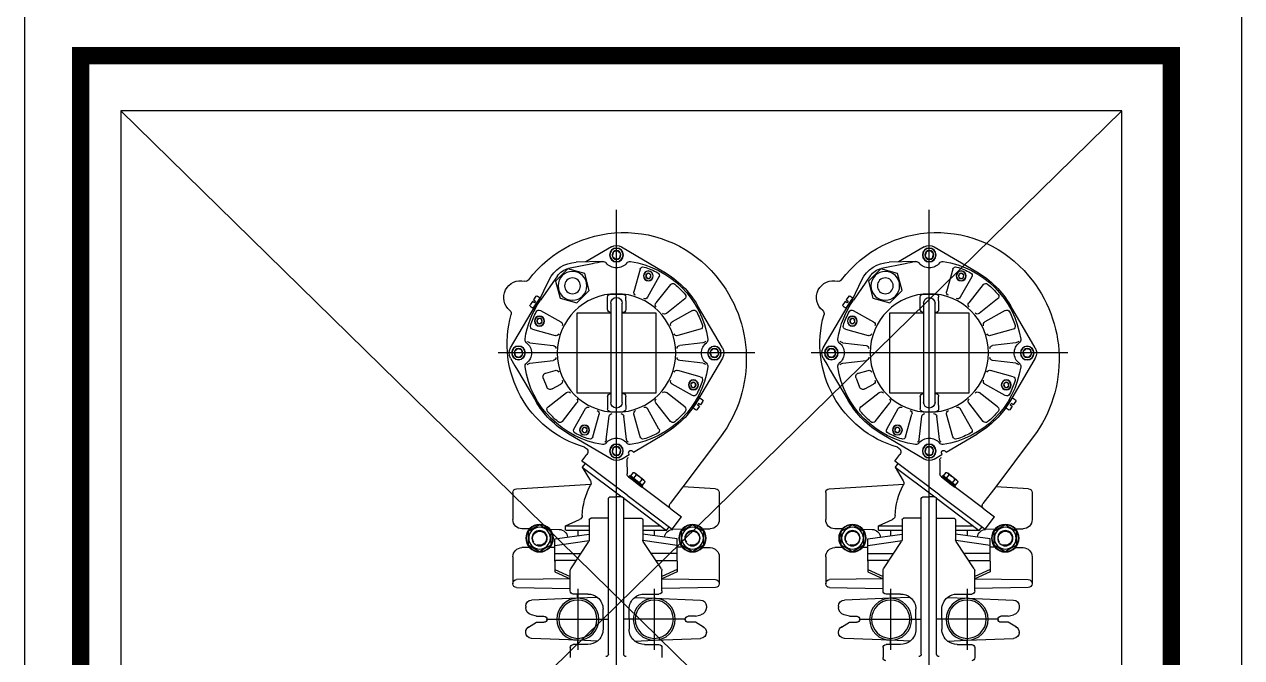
# Model space of a CAD drawing. Header units: metres. Extents: x 4626 to 5839, y 1264 to 1407.
# Drawn here: x 5813.248 to 5814.03, y 1295.557 to 1295.963 of the extents above; entities that cross this region are included whole.
import ezdxf

# ---------------------------------------------------------------- set-up
doc = ezdxf.new("R2010")
doc.units = ezdxf.units.M
doc.layers.get('0').update_dxf_attribs({"lineweight": 9})
doc.layers.add('AMR_IS_Cloaca Primaria', color=7, linetype='Continuous', lineweight=25, true_color=0xa50000)

# ---------------------------------------------------------------- blocks, each defined once
blk = doc.blocks.new('pbp')
for p, q in [((4948.5822, 841.31162), (4948.5822, 840.54202)), ((4949.36351, 841.31162), (4949.36351, 840.54202)), ((4948.65906, 841.24147), (4949.30158, 840.613)), ((4949.30158, 841.24147), (4948.65906, 840.613)), ((4948.78295, 841.17813), (4948.78295, 840.84994)), ((4948.98373, 841.17813), (4948.98373, 840.84994)), ((4948.77947, 841.15429), (4948.75218, 841.1383)), ((4948.77994, 841.14984), (4948.78194, 841.15184)), ((4948.78067, 841.1471), (4948.77994, 841.14984)), ((4948.78194, 841.15184), (4948.78467, 841.15111)), ((4948.78541, 841.14837), (4948.7834, 841.14637)), ((4948.78467, 841.15111), (4948.78541, 841.14837)), ((4948.78592, 841.15429), (4948.80242, 841.14461)), ((4948.98025, 841.15429), (4948.95296, 841.1383)), ((4948.98072, 841.14984), (4948.98272, 841.15184)), ((4948.98145, 841.1471), (4948.98072, 841.14984)), ((4948.98272, 841.15184), (4948.98545, 841.15111)), ((4948.98619, 841.14837), (4948.98419, 841.14637)), ((4948.98545, 841.15111), (4948.98619, 841.14837)), ((4948.9867, 841.15429), (4949.0032, 841.14461)), ((4948.76748, 841.14004), (4948.77154, 841.12557)), ((4948.7834, 841.14637), (4948.78067, 841.1471)), ((4948.79157, 841.14493), (4948.80846, 841.14444)), ((4948.79817, 841.1435), (4948.81339, 841.14045)), ((4948.80301, 841.13724), (4948.81385, 841.14014)), ((4948.81385, 841.14014), (4948.82178, 841.13221)), ((4948.96826, 841.14004), (4948.97232, 841.12557)), ((4948.98419, 841.14637), (4948.98145, 841.1471)), ((4948.99235, 841.14493), (4949.00924, 841.14444)), ((4948.99895, 841.1435), (4949.01417, 841.14045)), ((4949.00379, 841.13724), (4949.01463, 841.14014)), ((4949.01463, 841.14014), (4949.02256, 841.13221)), ((4948.7554, 841.13504), (4948.76277, 841.12194)), ((4948.76059, 841.13608), (4948.76179, 841.13728)), ((4948.76103, 841.13444), (4948.76059, 841.13608)), ((4948.76267, 841.134), (4948.76103, 841.13444)), ((4948.76179, 841.13728), (4948.76343, 841.13684)), ((4948.76387, 841.1352), (4948.76267, 841.134)), ((4948.76343, 841.13684), (4948.76387, 841.1352)), ((4948.80011, 841.12641), (4948.80301, 841.13724)), ((4948.82178, 841.13221), (4948.81887, 841.12138)), ((4948.82054, 841.13577), (4948.83141, 841.12015)), ((4948.83614, 841.11206), (4948.82599, 841.13308)), ((4948.95618, 841.13504), (4948.96355, 841.12194)), ((4948.96137, 841.13608), (4948.96257, 841.13728)), ((4948.96181, 841.13444), (4948.96137, 841.13608)), ((4948.96345, 841.134), (4948.96181, 841.13444)), ((4948.96257, 841.13728), (4948.96421, 841.13684)), ((4948.96465, 841.1352), (4948.96345, 841.134)), ((4948.96421, 841.13684), (4948.96465, 841.1352)), ((4949.00089, 841.12641), (4949.00379, 841.13724)), ((4949.02256, 841.13221), (4949.01965, 841.12138)), ((4949.02132, 841.13577), (4949.03219, 841.12015)), ((4949.03692, 841.11206), (4949.02677, 841.13308)), ((4948.74805, 841.13012), (4948.75734, 841.11831)), ((4948.78254, 841.12401), (4948.77864, 841.12401)), ((4948.78649, 841.12401), (4948.78254, 841.12401)), ((4948.80804, 841.11848), (4948.80011, 841.12641)), ((4948.94883, 841.13012), (4948.95812, 841.11831)), ((4948.98333, 841.12401), (4948.97942, 841.12401)), ((4948.98727, 841.12401), (4948.98333, 841.12401)), ((4949.00882, 841.11848), (4949.00089, 841.12641)), ((4948.71464, 841.08946), (4948.73063, 841.11675)), ((4948.73881, 841.12088), (4948.75062, 841.11159)), ((4948.77668, 841.1196), (4948.77668, 841.12205)), ((4948.77668, 841.1196), (4948.77668, 841.1142)), ((4948.77901, 841.08624), (4948.77901, 841.11813)), ((4948.78269, 841.1218), (4948.7827, 841.1218)), ((4948.78637, 841.11813), (4948.78637, 841.05459)), ((4948.78845, 841.1142), (4948.78845, 841.12205)), ((4948.81887, 841.12138), (4948.80804, 841.11848)), ((4948.83167, 841.12147), (4948.83359, 841.12276)), ((4948.83606, 841.11496), (4948.83167, 841.12147)), ((4948.83443, 841.1226), (4948.83595, 841.12035)), ((4948.83595, 841.12035), (4948.83469, 841.1195)), ((4948.83469, 841.1195), (4948.83537, 841.1185)), ((4948.85074, 841.08946), (4948.83475, 841.11675)), ((4948.83537, 841.1185), (4948.83662, 841.11935)), ((4948.83798, 841.11626), (4948.83606, 841.11496)), ((4948.83662, 841.11935), (4948.83814, 841.11709)), ((4948.91542, 841.08946), (4948.93142, 841.11675)), ((4948.93959, 841.12088), (4948.9514, 841.11159)), ((4948.97746, 841.1196), (4948.97746, 841.12205)), ((4948.97746, 841.1196), (4948.97746, 841.1142)), ((4948.97979, 841.08624), (4948.97979, 841.11813)), ((4948.98347, 841.1218), (4948.98348, 841.1218)), ((4948.98715, 841.11813), (4948.98715, 841.05459)), ((4948.98924, 841.1142), (4948.98924, 841.12205)), ((4949.01965, 841.12138), (4949.00882, 841.11848)), ((4949.03245, 841.12147), (4949.03437, 841.12276)), ((4949.03684, 841.11496), (4949.03245, 841.12147)), ((4949.03521, 841.1226), (4949.03673, 841.12035)), ((4949.03673, 841.12035), (4949.03548, 841.1195)), ((4949.03548, 841.1195), (4949.03615, 841.1185)), ((4949.05152, 841.08946), (4949.03553, 841.11675)), ((4949.03615, 841.1185), (4949.0374, 841.11935)), ((4949.03876, 841.11626), (4949.03684, 841.11496)), ((4949.0374, 841.11935), (4949.03892, 841.11709)), ((4948.73389, 841.11353), (4948.74699, 841.10616)), ((4948.75717, 841.11173), (4948.77901, 841.11173)), ((4948.75717, 841.06072), (4948.75717, 841.11173)), ((4948.78637, 841.11173), (4948.80819, 841.11173)), ((4948.80819, 841.11173), (4948.80819, 841.06072)), ((4948.83149, 841.11353), (4948.81839, 841.10616)), ((4948.83089, 841.1079), (4948.83253, 841.10834)), ((4948.83253, 841.10834), (4948.83373, 841.10714)), ((4948.93468, 841.11353), (4948.94777, 841.10616)), ((4948.95795, 841.06072), (4948.95795, 841.11173)), ((4948.95795, 841.11173), (4948.97979, 841.11173)), ((4948.98715, 841.11173), (4949.00897, 841.11173)), ((4949.00897, 841.11173), (4949.00897, 841.06072)), ((4949.03227, 841.11353), (4949.01917, 841.10616)), ((4949.03167, 841.1079), (4949.03331, 841.10834)), ((4949.03331, 841.10834), (4949.03452, 841.10714)), ((4948.72889, 841.10145), (4948.74336, 841.09739)), ((4948.83649, 841.10145), (4948.82202, 841.09739)), ((4948.83045, 841.10626), (4948.83089, 841.1079)), ((4948.83165, 841.10506), (4948.83045, 841.10626)), ((4948.83329, 841.1055), (4948.83165, 841.10506)), ((4948.83373, 841.10714), (4948.83329, 841.1055)), ((4948.92967, 841.10145), (4948.94414, 841.09739)), ((4949.03727, 841.10145), (4949.0228, 841.09739)), ((4949.03123, 841.10626), (4949.03167, 841.1079)), ((4949.03243, 841.10506), (4949.03123, 841.10626)), ((4949.03408, 841.1055), (4949.03243, 841.10506)), ((4949.03452, 841.10714), (4949.03408, 841.1055)), ((4948.72717, 841.09278), (4948.74209, 841.09099)), ((4948.83823, 841.09278), (4948.8233, 841.09099)), ((4948.92795, 841.09278), (4948.94287, 841.09099)), ((4949.03901, 841.09278), (4949.02408, 841.09099)), ((4948.69384, 841.08624), (4948.85853, 841.08624)), ((4948.71709, 841.08549), (4948.71782, 841.08822)), ((4948.71909, 841.08348), (4948.71709, 841.08549)), ((4948.71782, 841.08822), (4948.72056, 841.08895)), ((4948.72056, 841.08895), (4948.72256, 841.08695)), ((4948.72256, 841.08695), (4948.72183, 841.08422)), ((4948.77901, 841.05459), (4948.77901, 841.08624)), ((4948.84282, 841.08553), (4948.84355, 841.08826)), ((4948.84482, 841.08352), (4948.84282, 841.08553)), ((4948.84355, 841.08826), (4948.84629, 841.089)), ((4948.84629, 841.089), (4948.84829, 841.08699)), ((4948.84829, 841.08699), (4948.84756, 841.08426)), ((4948.89462, 841.08624), (4949.05931, 841.08624)), ((4948.91787, 841.08549), (4948.91861, 841.08822)), ((4948.91987, 841.08348), (4948.91787, 841.08549)), ((4948.91861, 841.08822), (4948.92134, 841.08895)), ((4948.92134, 841.08895), (4948.92334, 841.08695)), ((4948.92334, 841.08695), (4948.92261, 841.08422)), ((4948.97979, 841.05459), (4948.97979, 841.08624)), ((4949.0436, 841.08553), (4949.04434, 841.08826)), ((4949.0456, 841.08352), (4949.0436, 841.08553)), ((4949.04434, 841.08826), (4949.04707, 841.089)), ((4949.04707, 841.089), (4949.04907, 841.08699)), ((4949.04907, 841.08699), (4949.04834, 841.08426)), ((4948.71464, 841.08301), (4948.73063, 841.05573)), ((4948.72183, 841.08422), (4948.71909, 841.08348)), ((4948.72715, 841.0797), (4948.74209, 841.08149)), ((4948.83821, 841.0797), (4948.8233, 841.08149)), ((4948.84756, 841.08426), (4948.84482, 841.08352)), ((4948.84785, 841.07809), (4948.84623, 841.07532)), ((4948.85074, 841.08301), (4948.84785, 841.07809)), ((4948.91542, 841.08301), (4948.93142, 841.05573)), ((4948.92261, 841.08422), (4948.91987, 841.08348)), ((4948.92793, 841.0797), (4948.94287, 841.08149)), ((4949.039, 841.0797), (4949.02408, 841.08149)), ((4949.04834, 841.08426), (4949.0456, 841.08352)), ((4949.04863, 841.07809), (4949.04701, 841.07532)), ((4949.05152, 841.08301), (4949.04863, 841.07809)), ((4948.72889, 841.07103), (4948.74336, 841.07509)), ((4948.82806, 841.07339), (4948.82202, 841.07509)), ((4948.82969, 841.07014), (4948.82746, 841.06442)), ((4948.84623, 841.07532), (4948.83475, 841.05573)), ((4948.92967, 841.07103), (4948.94414, 841.07509)), ((4949.02884, 841.07339), (4949.0228, 841.07509)), ((4949.03047, 841.07014), (4949.02825, 841.06442)), ((4949.04701, 841.07532), (4949.03553, 841.05573)), ((4948.73165, 841.06534), (4948.73209, 841.06698)), ((4948.73285, 841.06414), (4948.73165, 841.06534)), ((4948.73209, 841.06698), (4948.73373, 841.06742)), ((4948.73449, 841.06458), (4948.73285, 841.06414)), ((4948.73373, 841.06742), (4948.73493, 841.06622)), ((4948.73389, 841.05895), (4948.74699, 841.06631)), ((4948.73493, 841.06622), (4948.73449, 841.06458)), ((4948.82398, 841.06317), (4948.81839, 841.06631)), ((4948.93243, 841.06534), (4948.93287, 841.06698)), ((4948.93363, 841.06414), (4948.93243, 841.06534)), ((4948.93287, 841.06698), (4948.93451, 841.06742)), ((4948.93527, 841.06458), (4948.93363, 841.06414)), ((4948.93451, 841.06742), (4948.93571, 841.06622)), ((4948.93468, 841.05895), (4948.94777, 841.06631)), ((4948.93571, 841.06622), (4948.93527, 841.06458)), ((4949.02476, 841.06317), (4949.01917, 841.06631)), ((4948.72722, 841.05531), (4948.72878, 841.05308)), ((4948.72927, 841.05748), (4948.72737, 841.05615)), ((4948.72878, 841.05308), (4948.73002, 841.05395)), ((4948.73377, 841.05105), (4948.72927, 841.05748)), ((4948.73002, 841.05395), (4948.73071, 841.05296)), ((4948.73881, 841.0516), (4948.75062, 841.06088)), ((4948.74805, 841.04235), (4948.75734, 841.05417)), ((4948.77901, 841.06072), (4948.75717, 841.06072)), ((4948.77668, 841.05288), (4948.77668, 841.05828)), ((4948.80819, 841.06072), (4948.78637, 841.06072)), ((4948.78845, 841.05828), (4948.78845, 841.05043)), ((4948.81733, 841.04235), (4948.80805, 841.05417)), ((4948.82658, 841.0516), (4948.81476, 841.06088)), ((4948.92801, 841.05531), (4948.92956, 841.05308)), ((4948.93005, 841.05748), (4948.92815, 841.05615)), ((4948.92956, 841.05308), (4948.9308, 841.05395)), ((4948.93455, 841.05105), (4948.93005, 841.05748)), ((4948.9308, 841.05395), (4948.93149, 841.05296)), ((4948.93959, 841.0516), (4948.9514, 841.06088)), ((4948.94883, 841.04235), (4948.95812, 841.05417)), ((4948.97979, 841.06072), (4948.95795, 841.06072)), ((4948.97746, 841.05288), (4948.97746, 841.05828)), ((4949.00897, 841.06072), (4948.98715, 841.06072)), ((4948.98924, 841.05828), (4948.98924, 841.05043)), ((4949.01811, 841.04235), (4949.00883, 841.05417)), ((4949.02736, 841.0516), (4949.01554, 841.06088)), ((4948.73071, 841.05296), (4948.72948, 841.05209)), ((4948.72948, 841.05209), (4948.73103, 841.04987)), ((4948.73187, 841.04972), (4948.73377, 841.05105)), ((4948.7554, 841.03744), (4948.76277, 841.05054)), ((4948.76748, 841.03244), (4948.77154, 841.04691)), ((4948.77615, 841.03072), (4948.77794, 841.04563)), ((4948.77668, 841.05288), (4948.77668, 841.05043)), ((4948.78247, 841.04847), (4948.77864, 841.04847)), ((4948.78649, 841.04847), (4948.78247, 841.04847)), ((4948.7827, 841.05092), (4948.78269, 841.05092)), ((4948.78923, 841.0307), (4948.78744, 841.04563)), ((4948.7979, 841.03244), (4948.79384, 841.04691)), ((4948.80998, 841.03744), (4948.80262, 841.05054)), ((4948.93149, 841.05296), (4948.93026, 841.05209)), ((4948.93026, 841.05209), (4948.93181, 841.04987)), ((4948.93266, 841.04972), (4948.93455, 841.05105)), ((4948.95618, 841.03744), (4948.96355, 841.05054)), ((4948.96826, 841.03244), (4948.97232, 841.04691)), ((4948.97694, 841.03072), (4948.97873, 841.04563)), ((4948.97746, 841.05288), (4948.97746, 841.05043)), ((4948.98326, 841.04847), (4948.97942, 841.04847)), ((4948.98727, 841.04847), (4948.98326, 841.04847)), ((4948.98348, 841.05092), (4948.98347, 841.05092)), ((4948.99001, 841.0307), (4948.98822, 841.04563)), ((4948.99868, 841.03244), (4948.99463, 841.04691)), ((4949.01076, 841.03744), (4949.0034, 841.05054)), ((4948.80151, 841.03728), (4948.80271, 841.03848)), ((4948.80271, 841.03848), (4948.80436, 841.03804)), ((4948.80436, 841.03804), (4948.8048, 841.0364)), ((4949.00229, 841.03728), (4949.0035, 841.03848)), ((4949.0035, 841.03848), (4949.00514, 841.03804)), ((4949.00514, 841.03804), (4949.00558, 841.0364)), ((4948.716, 841.03239), (4948.74004, 841.00048)), ((4948.77177, 841.0227), (4948.75218, 841.03418)), ((4948.78592, 841.01819), (4948.8132, 841.03418)), ((4948.80195, 841.03564), (4948.80151, 841.03728)), ((4948.80359, 841.0352), (4948.80195, 841.03564)), ((4948.8048, 841.0364), (4948.80359, 841.0352)), ((4948.91678, 841.03239), (4948.94083, 841.00048)), ((4948.97255, 841.0227), (4948.95296, 841.03418)), ((4948.9867, 841.01819), (4949.01398, 841.03418)), ((4949.00273, 841.03564), (4949.00229, 841.03728)), ((4949.00438, 841.0352), (4949.00273, 841.03564)), ((4949.00558, 841.0364), (4949.00438, 841.0352)), ((4948.77177, 841.0227), (4948.77226, 841.02316)), ((4948.77418, 841.02359), (4948.77415, 841.02361)), ((4948.77419, 841.02358), (4948.77418, 841.02359)), ((4948.77998, 841.02411), (4948.78198, 841.02611)), ((4948.78071, 841.02137), (4948.77998, 841.02411)), ((4948.78198, 841.02611), (4948.78472, 841.02538)), ((4948.78545, 841.02264), (4948.78345, 841.02064)), ((4948.78472, 841.02538), (4948.78545, 841.02264)), ((4948.97255, 841.0227), (4948.97304, 841.02316)), ((4948.97496, 841.02359), (4948.97494, 841.02361)), ((4948.97497, 841.02358), (4948.97496, 841.02359)), ((4948.98076, 841.02411), (4948.98276, 841.02611)), ((4948.98149, 841.02137), (4948.98076, 841.02411)), ((4948.98276, 841.02611), (4948.9855, 841.02538)), ((4948.98623, 841.02264), (4948.98423, 841.02064)), ((4948.9855, 841.02538), (4948.98623, 841.02264)), ((4948.77468, 841.02157), (4948.77454, 841.02108)), ((4948.77947, 841.01819), (4948.77454, 841.02108)), ((4948.77583, 840.99508), (4948.80287, 841.01545)), ((4948.77592, 841.01755), (4948.77585, 841.00881)), ((4948.78345, 841.02064), (4948.78071, 841.02137)), ((4948.80483, 841.01692), (4948.80161, 841.0212)), ((4948.80287, 841.01545), (4948.80483, 841.01692)), ((4948.80287, 841.01545), (4948.80464, 841.0131)), ((4948.97546, 841.02157), (4948.97532, 841.02108)), ((4948.98025, 841.01819), (4948.97532, 841.02108)), ((4948.97662, 840.99508), (4949.00365, 841.01545)), ((4948.97671, 841.01755), (4948.97663, 841.00881)), ((4948.98423, 841.02064), (4948.98149, 841.02137)), ((4949.00561, 841.01692), (4949.00239, 841.0212)), ((4949.00365, 841.01545), (4949.00561, 841.01692)), ((4949.00365, 841.01545), (4949.00542, 841.0131)), ((4948.76512, 841.00473), (4948.77081, 841.00918)), ((4948.76616, 841.00144), (4948.77375, 841.00737)), ((4948.77315, 841.00665), (4948.7669, 841.00177)), ((4948.77011, 841.00811), (4948.77185, 841.00589)), ((4948.77201, 841.0096), (4948.77375, 841.00737)), ((4948.77205, 841.00579), (4948.77427, 841.00753)), ((4948.77488, 841.00676), (4948.77266, 841.00502)), ((4948.77315, 841.00665), (4948.77303, 841.0068)), ((4948.77427, 841.00753), (4948.77488, 841.00676)), ((4948.80464, 841.0131), (4948.77922, 840.99394)), ((4948.80464, 841.0131), (4948.79944, 841.00429)), ((4948.9659, 841.00473), (4948.97159, 841.00918)), ((4948.96694, 841.00144), (4948.97453, 841.00737)), ((4948.97393, 841.00665), (4948.96768, 841.00177)), ((4948.97089, 841.00811), (4948.97263, 841.00589)), ((4948.97279, 841.0096), (4948.97453, 841.00737)), ((4948.97283, 841.00579), (4948.97506, 841.00753)), ((4948.97566, 841.00676), (4948.97344, 841.00502)), ((4948.97393, 841.00665), (4948.97381, 841.0068)), ((4948.97506, 841.00753), (4948.97566, 841.00676)), ((4949.00542, 841.0131), (4948.98, 840.99394)), ((4949.00542, 841.0131), (4949.00022, 841.00429)), ((4948.71903, 840.99918), (4948.74004, 841.00048)), ((4948.74004, 841.00048), (4948.74822, 840.98963)), ((4948.74774, 840.98619), (4948.77467, 841.00649)), ((4948.76442, 841.00367), (4948.76616, 841.00144)), ((4948.76577, 841.00088), (4948.76799, 841.00262)), ((4948.76637, 841.00011), (4948.76577, 841.00088)), ((4948.76632, 841.00515), (4948.76806, 841.00292)), ((4948.7686, 841.00185), (4948.76637, 841.00011)), ((4948.7669, 841.00177), (4948.76678, 841.00192)), ((4948.76799, 841.00262), (4948.77205, 841.00579)), ((4948.77266, 841.00502), (4948.7686, 841.00185)), ((4948.84687, 840.99918), (4948.7991, 841.00213)), ((4948.91981, 840.99918), (4948.94083, 841.00048)), ((4948.94083, 841.00048), (4948.949, 840.98963)), ((4948.94852, 840.98619), (4948.97546, 841.00649)), ((4948.9652, 841.00367), (4948.96694, 841.00144)), ((4948.96655, 841.00088), (4948.96877, 841.00262)), ((4948.96716, 841.00011), (4948.96655, 841.00088)), ((4948.9671, 841.00515), (4948.96884, 841.00292)), ((4948.96938, 841.00185), (4948.96716, 841.00011)), ((4948.96768, 841.00177), (4948.96756, 841.00192)), ((4948.96877, 841.00262), (4948.97283, 841.00579)), ((4948.97344, 841.00502), (4948.96938, 841.00185)), ((4949.04765, 840.99918), (4948.99988, 841.00213)), ((4948.71672, 840.99674), (4948.71672, 840.97937)), ((4948.77583, 840.99508), (4948.74684, 840.97323)), ((4948.77805, 840.99306), (4948.75057, 840.97236)), ((4948.77804, 840.89299), (4948.77804, 840.99296)), ((4948.77903, 840.99394), (4948.78295, 840.99394)), ((4948.78687, 840.99394), (4948.78295, 840.99394)), ((4948.78786, 840.89299), (4948.78786, 840.99296)), ((4948.84918, 840.99674), (4948.84918, 840.97937)), ((4948.91751, 840.99674), (4948.91751, 840.97937)), ((4948.97662, 840.99508), (4948.94762, 840.97323)), ((4948.97883, 840.99306), (4948.95135, 840.97236)), ((4948.97883, 840.89299), (4948.97883, 840.99296)), ((4948.97981, 840.99394), (4948.98373, 840.99394)), ((4948.98766, 840.99394), (4948.98373, 840.99394)), ((4948.98864, 840.89299), (4948.98864, 840.99296)), ((4949.04996, 840.99674), (4949.04996, 840.97937)), ((4948.74774, 840.98619), (4948.74094, 840.98107)), ((4948.94852, 840.98619), (4948.94172, 840.98107)), ((4948.72654, 840.9717), (4948.73389, 840.97595)), ((4948.73389, 840.97595), (4948.74125, 840.9717)), ((4948.74684, 840.97323), (4948.74094, 840.98107)), ((4948.76578, 840.9753), (4948.75448, 840.9753)), ((4948.76578, 840.97922), (4948.76578, 840.97236)), ((4948.77804, 840.9802), (4948.76676, 840.9802)), ((4948.78786, 840.9802), (4948.79914, 840.9802)), ((4948.80012, 840.97922), (4948.80012, 840.97236)), ((4948.81533, 840.9753), (4948.80012, 840.9753)), ((4948.81533, 840.9753), (4948.80633, 840.97939)), ((4948.81533, 840.97285), (4948.81533, 840.9753)), ((4948.82465, 840.9717), (4948.83201, 840.97595)), ((4948.83201, 840.97595), (4948.83936, 840.9717)), ((4948.92732, 840.9717), (4948.93468, 840.97595)), ((4948.93468, 840.97595), (4948.94203, 840.9717)), ((4948.94762, 840.97323), (4948.94172, 840.98107)), ((4948.96656, 840.9753), (4948.95526, 840.9753)), ((4948.96656, 840.97922), (4948.96656, 840.97236)), ((4948.97883, 840.9802), (4948.96754, 840.9802)), ((4948.98864, 840.9802), (4948.99992, 840.9802)), ((4949.0009, 840.97922), (4949.0009, 840.97236)), ((4949.01611, 840.9753), (4949.0009, 840.9753)), ((4949.01611, 840.9753), (4949.00711, 840.97939)), ((4949.01611, 840.97285), (4949.01611, 840.9753)), ((4949.02543, 840.9717), (4949.03279, 840.97595)), ((4949.03279, 840.97595), (4949.04015, 840.9717)), ((4948.72737, 840.9734), (4948.72251, 840.97349)), ((4948.72654, 840.9632), (4948.72654, 840.9717)), ((4948.74061, 840.97318), (4948.74651, 840.97307)), ((4948.74125, 840.9717), (4948.74125, 840.9632)), ((4948.74371, 840.96697), (4948.76578, 840.97009)), ((4948.75057, 840.97236), (4948.7488, 840.97471)), ((4948.75057, 840.97236), (4948.76578, 840.97236)), ((4948.75842, 840.97236), (4948.75842, 840.96905)), ((4948.76578, 840.97236), (4948.76578, 840.9664)), ((4948.80012, 840.97236), (4948.81484, 840.97236)), ((4948.80012, 840.97236), (4948.80012, 840.9664)), ((4948.8222, 840.96697), (4948.80012, 840.97009)), ((4948.80748, 840.97236), (4948.80748, 840.96905)), ((4948.82529, 840.97318), (4948.81939, 840.97307)), ((4948.82465, 840.9632), (4948.82465, 840.9717)), ((4948.83853, 840.9734), (4948.84339, 840.97349)), ((4948.83936, 840.9717), (4948.83936, 840.9632)), ((4948.92816, 840.9734), (4948.92329, 840.97349)), ((4948.92732, 840.9632), (4948.92732, 840.9717)), ((4948.94139, 840.97318), (4948.94729, 840.97307)), ((4948.94203, 840.9717), (4948.94203, 840.9632)), ((4948.94449, 840.96697), (4948.96656, 840.97009)), ((4948.95135, 840.97236), (4948.94958, 840.97471)), ((4948.95135, 840.97236), (4948.96656, 840.97236)), ((4948.9592, 840.97236), (4948.9592, 840.96905)), ((4948.96656, 840.97236), (4948.96656, 840.9664)), ((4949.0009, 840.97236), (4949.0009, 840.9664)), ((4949.0009, 840.97236), (4949.01562, 840.97236)), ((4949.02298, 840.96697), (4949.0009, 840.97009)), ((4949.00826, 840.97236), (4949.00826, 840.96905)), ((4949.02607, 840.97318), (4949.02017, 840.97307)), ((4949.02543, 840.9632), (4949.02543, 840.9717)), ((4949.03931, 840.9734), (4949.04417, 840.97349)), ((4949.04015, 840.9717), (4949.04015, 840.9632)), ((4948.72737, 840.9615), (4948.72251, 840.96141)), ((4948.73389, 840.95895), (4948.72654, 840.9632)), ((4948.74125, 840.9632), (4948.73389, 840.95895)), ((4948.74064, 840.96176), (4948.74371, 840.9618)), ((4948.74371, 840.95273), (4948.74371, 840.96697)), ((4948.74371, 840.96286), (4948.76573, 840.96597)), ((4948.75385, 840.94788), (4948.76545, 840.96532)), ((4948.8222, 840.96286), (4948.80017, 840.96597)), ((4948.81206, 840.94788), (4948.80045, 840.96532)), ((4948.8222, 840.95273), (4948.8222, 840.96697)), ((4948.82526, 840.96176), (4948.8222, 840.9618)), ((4948.83201, 840.95895), (4948.82465, 840.9632)), ((4948.83936, 840.9632), (4948.83201, 840.95895)), ((4948.83853, 840.9615), (4948.84339, 840.96141)), ((4948.92816, 840.9615), (4948.92329, 840.96141)), ((4948.93468, 840.95895), (4948.92732, 840.9632)), ((4948.94203, 840.9632), (4948.93468, 840.95895)), ((4948.94142, 840.96176), (4948.94449, 840.9618)), ((4948.94449, 840.95273), (4948.94449, 840.96697)), ((4948.94449, 840.96286), (4948.96651, 840.96597)), ((4948.95463, 840.94788), (4948.96623, 840.96532)), ((4949.02298, 840.96286), (4949.00095, 840.96597)), ((4949.01284, 840.94788), (4949.00123, 840.96532)), ((4949.02298, 840.95273), (4949.02298, 840.96697)), ((4949.02604, 840.96176), (4949.02298, 840.9618)), ((4949.03279, 840.95895), (4949.02543, 840.9632)), ((4949.04015, 840.9632), (4949.03279, 840.95895)), ((4949.03931, 840.9615), (4949.04417, 840.96141)), ((4948.71672, 840.95553), (4948.71672, 840.93827)), ((4948.74371, 840.95765), (4948.76035, 840.95765)), ((4948.74371, 840.95273), (4948.74371, 840.94587)), ((4948.7574, 840.95322), (4948.7442, 840.95322)), ((4948.8222, 840.95765), (4948.80555, 840.95765)), ((4948.8085, 840.95322), (4948.8217, 840.95322)), ((4948.8222, 840.95273), (4948.8222, 840.94587)), ((4948.84918, 840.95553), (4948.84918, 840.93841)), ((4948.91751, 840.95553), (4948.91751, 840.93827)), ((4948.94449, 840.95765), (4948.96113, 840.95765)), ((4948.94449, 840.95273), (4948.94449, 840.94587)), ((4948.95818, 840.95322), (4948.94498, 840.95322)), ((4949.02298, 840.95765), (4949.00633, 840.95765)), ((4949.00928, 840.95322), (4949.02249, 840.95322)), ((4949.02298, 840.95273), (4949.02298, 840.94587)), ((4949.04996, 840.95553), (4949.04996, 840.93841)), ((4948.74371, 840.94737), (4948.75352, 840.94295)), ((4948.74371, 840.94587), (4948.75352, 840.94141)), ((4948.75352, 840.93519), (4948.75352, 840.94679)), ((4948.8222, 840.94737), (4948.81238, 840.94295)), ((4948.81238, 840.93519), (4948.81238, 840.94679)), ((4948.8222, 840.94587), (4948.81238, 840.94141)), ((4948.94449, 840.94737), (4948.9543, 840.94295)), ((4948.94449, 840.94587), (4948.9543, 840.94141)), ((4948.9543, 840.93519), (4948.9543, 840.94679)), ((4949.02298, 840.94737), (4949.01316, 840.94295)), ((4949.01316, 840.93519), (4949.01316, 840.94679)), ((4949.02298, 840.94587), (4949.01316, 840.94141)), ((4948.75338, 840.94137), (4948.71914, 840.94086)), ((4948.81252, 840.94137), (4948.84676, 840.94086)), ((4948.84918, 840.93841), (4948.84918, 840.93827)), ((4948.95416, 840.94137), (4948.91992, 840.94086)), ((4949.0133, 840.94137), (4949.04754, 840.94086)), ((4949.04996, 840.93841), (4949.04996, 840.93827)), ((4948.71913, 840.93581), (4948.75338, 840.93519)), ((4948.75842, 840.92895), (4948.72869, 840.92778)), ((4948.75352, 840.9336), (4948.75352, 840.93519)), ((4948.75842, 840.93164), (4948.75548, 840.93164)), ((4948.75842, 840.93507), (4948.75842, 840.89583)), ((4948.77098, 840.92945), (4948.75842, 840.92895)), ((4948.75851, 840.93165), (4948.75851, 840.92927)), ((4948.7648, 840.93164), (4948.75851, 840.93164)), ((4948.79492, 840.92945), (4948.8076, 840.92895)), ((4948.8011, 840.93164), (4948.80748, 840.93164)), ((4948.80748, 840.93507), (4948.80748, 840.89583)), ((4948.80748, 840.93164), (4948.81042, 840.93164)), ((4948.8076, 840.92907), (4948.8076, 840.93164)), ((4948.8076, 840.92895), (4948.83721, 840.92778)), ((4948.81238, 840.9336), (4948.81238, 840.93519)), ((4948.84677, 840.93581), (4948.81252, 840.93519)), ((4948.91991, 840.93581), (4948.95416, 840.93519)), ((4948.9592, 840.92895), (4948.92948, 840.92778)), ((4948.9543, 840.9336), (4948.9543, 840.93519)), ((4948.9592, 840.93164), (4948.95626, 840.93164)), ((4948.9592, 840.93507), (4948.9592, 840.89583)), ((4948.97176, 840.92945), (4948.9592, 840.92895)), ((4948.95929, 840.93165), (4948.95929, 840.92927)), ((4948.96558, 840.93164), (4948.95929, 840.93164)), ((4948.9957, 840.92945), (4949.00838, 840.92895)), ((4949.00188, 840.93164), (4949.00826, 840.93164)), ((4949.00826, 840.93507), (4949.00826, 840.89583)), ((4949.00826, 840.93164), (4949.0112, 840.93164)), ((4949.00838, 840.92895), (4949.03799, 840.92778)), ((4949.00839, 840.92907), (4949.00839, 840.93164)), ((4949.01316, 840.9336), (4949.01316, 840.93519)), ((4949.04755, 840.93581), (4949.0133, 840.93519)), ((4948.72497, 840.92391), (4948.72497, 840.92307)), ((4948.77461, 840.91545), (4948.77461, 840.92183)), ((4948.79129, 840.91545), (4948.79129, 840.92183)), ((4948.84093, 840.92391), (4948.84093, 840.92307)), ((4948.92575, 840.92391), (4948.92575, 840.92307)), ((4948.97539, 840.91545), (4948.97539, 840.92183)), ((4948.99207, 840.91545), (4948.99207, 840.92183)), ((4949.04171, 840.92391), (4949.04171, 840.92307)), ((4948.72677, 840.91049), (4948.73196, 840.91349)), ((4948.73196, 840.91741), (4948.72859, 840.91833)), ((4948.73196, 840.91741), (4948.73667, 840.91741)), ((4948.73196, 840.91349), (4948.73667, 840.91349)), ((4948.73858, 840.9155), (4948.73858, 840.9154)), ((4948.73858, 840.9154), (4948.73858, 840.9155)), ((4948.7388, 840.91545), (4948.77804, 840.91545)), ((4948.77461, 840.91545), (4948.77461, 840.90907)), ((4948.8271, 840.91545), (4948.78786, 840.91545)), ((4948.79129, 840.91545), (4948.79129, 840.90907)), ((4948.82732, 840.9154), (4948.82732, 840.9155)), ((4948.82732, 840.9155), (4948.82732, 840.9154)), ((4948.83394, 840.91741), (4948.82923, 840.91741)), ((4948.83394, 840.91349), (4948.82923, 840.91349)), ((4948.83394, 840.91741), (4948.83732, 840.91833)), ((4948.83913, 840.91049), (4948.83394, 840.91349)), ((4948.92755, 840.91049), (4948.93274, 840.91349)), ((4948.93274, 840.91741), (4948.92937, 840.91833)), ((4948.93274, 840.91741), (4948.93745, 840.91741)), ((4948.93274, 840.91349), (4948.93745, 840.91349)), ((4948.93936, 840.9154), (4948.93936, 840.9155)), ((4948.93936, 840.9155), (4948.93936, 840.9154)), ((4948.93958, 840.91545), (4948.97883, 840.91545)), ((4948.97539, 840.91545), (4948.97539, 840.90907)), ((4949.02788, 840.91545), (4948.98864, 840.91545)), ((4948.99207, 840.91545), (4948.99207, 840.90907)), ((4949.0281, 840.9155), (4949.0281, 840.9154)), ((4949.0281, 840.9154), (4949.0281, 840.9155)), ((4949.03472, 840.91741), (4949.03001, 840.91741)), ((4949.03472, 840.91349), (4949.03001, 840.91349)), ((4949.03472, 840.91741), (4949.0381, 840.91833)), ((4949.03991, 840.91049), (4949.03472, 840.91349)), ((4948.72497, 840.90699), (4948.72497, 840.90724)), ((4948.84093, 840.90699), (4948.84093, 840.90724)), ((4948.92575, 840.90699), (4948.92575, 840.90724)), ((4949.04171, 840.90699), (4949.04171, 840.90724)), ((4948.75842, 840.90195), (4948.72869, 840.90312)), ((4948.75352, 840.8973), (4948.75352, 840.89084)), ((4948.75851, 840.89926), (4948.75548, 840.89926)), ((4948.77098, 840.90145), (4948.75842, 840.90195)), ((4948.75851, 840.90175), (4948.75851, 840.89926)), ((4948.7648, 840.89926), (4948.75851, 840.89926)), ((4948.79492, 840.90145), (4948.80748, 840.90195)), ((4948.8011, 840.89926), (4948.80748, 840.89926)), ((4948.80748, 840.90195), (4948.83721, 840.90312)), ((4948.80748, 840.89926), (4948.80748, 840.90195)), ((4948.80748, 840.89926), (4948.81042, 840.89926)), ((4948.81238, 840.8973), (4948.81238, 840.89084)), ((4948.9592, 840.90195), (4948.92948, 840.90312)), ((4948.9543, 840.8973), (4948.9543, 840.89084)), ((4948.95929, 840.89926), (4948.95626, 840.89926)), ((4948.97176, 840.90145), (4948.9592, 840.90195)), ((4948.95929, 840.90175), (4948.95929, 840.89926)), ((4948.96558, 840.89926), (4948.95929, 840.89926)), ((4948.9957, 840.90145), (4949.00826, 840.90195)), ((4949.00188, 840.89926), (4949.00826, 840.89926)), ((4949.00826, 840.90195), (4949.03799, 840.90312)), ((4949.00826, 840.89926), (4949.00826, 840.90195)), ((4949.00826, 840.89926), (4949.0112, 840.89926)), ((4949.01316, 840.8973), (4949.01316, 840.89084))]:
    blk.add_line(p, q)
at = {"const_width": 0.0111}
blk.add_lwpolyline([(4948.62734, 841.27686), (4948.62734, 840.57686), (4949.32734, 840.57686), (4949.32734, 841.27686)], close=True, dxfattribs=at)
blk.add_lwpolyline([(4949.30158, 841.24147), (4949.30158, 840.613), (4948.65906, 840.613), (4948.65906, 841.24147)], close=True)
for centre, radius in [((4948.78267, 841.1491), 0.00442), ((4948.78267, 841.1491), 0.00423), ((4948.78267, 841.1491), 0.00283), ((4948.98345, 841.1491), 0.00442), ((4948.98345, 841.1491), 0.00423), ((4948.98345, 841.1491), 0.00283), ((4948.76223, 841.13564), 0.00319), ((4948.76223, 841.13564), 0.00302), ((4948.76223, 841.13564), 0.0017), ((4948.81094, 841.12931), 0.00923), ((4948.81094, 841.12931), 0.00509), ((4948.96301, 841.13564), 0.00319), ((4948.96301, 841.13564), 0.00302), ((4948.96301, 841.13564), 0.0017), ((4949.01172, 841.12931), 0.00923), ((4949.01172, 841.12931), 0.00509), ((4948.78269, 841.08624), 0.03802), ((4948.98347, 841.08624), 0.03802), ((4948.83209, 841.1067), 0.00319), ((4948.83209, 841.1067), 0.00302), ((4948.83209, 841.1067), 0.0017), ((4949.03287, 841.1067), 0.00319), ((4949.03287, 841.1067), 0.00302), ((4949.03287, 841.1067), 0.0017), ((4948.71983, 841.08622), 0.00442), ((4948.71983, 841.08622), 0.00423), ((4948.71983, 841.08622), 0.00283), ((4948.84556, 841.08626), 0.00442), ((4948.84556, 841.08626), 0.00423), ((4948.84556, 841.08626), 0.00283), ((4948.92061, 841.08622), 0.00442), ((4948.92061, 841.08622), 0.00423), ((4948.92061, 841.08622), 0.00283), ((4949.04634, 841.08626), 0.00442), ((4949.04634, 841.08626), 0.00423), ((4949.04634, 841.08626), 0.00283), ((4948.73329, 841.06578), 0.00319), ((4948.73329, 841.06578), 0.00302), ((4948.73329, 841.06578), 0.0017), ((4948.93407, 841.06578), 0.00319), ((4948.93407, 841.06578), 0.00302), ((4948.93407, 841.06578), 0.0017), ((4948.80315, 841.03684), 0.00319), ((4948.80315, 841.03684), 0.00302), ((4948.80315, 841.03684), 0.0017), ((4949.00394, 841.03684), 0.00319), ((4949.00394, 841.03684), 0.00302), ((4949.00394, 841.03684), 0.0017), ((4948.78271, 841.02337), 0.00442), ((4948.78271, 841.02337), 0.00423), ((4948.78271, 841.02337), 0.00283), ((4948.98349, 841.02337), 0.00442), ((4948.98349, 841.02337), 0.00423), ((4948.98349, 841.02337), 0.00283), ((4948.73389, 840.96745), 0.00883), ((4948.73389, 840.96745), 0.00858), ((4948.83201, 840.96745), 0.00883), ((4948.83201, 840.96745), 0.00858), ((4948.93468, 840.96745), 0.00883), ((4948.93468, 840.96745), 0.00858), ((4949.03279, 840.96745), 0.00883), ((4949.03279, 840.96745), 0.00858), ((4948.73389, 840.96745), 0.00699), ((4948.73389, 840.96745), 0.00491), ((4948.83201, 840.96745), 0.00699), ((4948.83201, 840.96745), 0.00491), ((4948.93468, 840.96745), 0.00699), ((4948.93468, 840.96745), 0.00491), ((4949.03279, 840.96745), 0.00699), ((4949.03279, 840.96745), 0.00491), ((4948.75842, 840.91545), 0.01349), ((4948.80748, 840.91545), 0.01349), ((4948.9592, 840.91545), 0.01349), ((4949.00826, 840.91545), 0.01349), ((4948.75842, 840.91545), 0.01226), ((4948.80748, 840.91545), 0.01226), ((4948.9592, 840.91545), 0.01226), ((4949.00826, 840.91545), 0.01226)]:
    blk.add_circle(centre, radius)
for centre, radius, start, end in [((4948.77795, 841.08699), 0.07653, 37.08952, 140.39586), ((4948.97873, 841.08699), 0.07653, 37.08952, 140.39586), ((4948.78269, 841.14879), 0.00638, 59.62621, 120.37379), ((4948.98347, 841.14879), 0.00638, 59.62621, 120.37379), ((4948.78269, 841.08624), 0.05936, 98.64084, 171.39698), ((4948.78242, 841.08613), 0.05789, 112.20866, 116.90453), ((4948.78296, 841.08635), 0.05789, 108.09547, 112.79134), ((4948.76559, 841.13951), 0.00196, 15.65968, 108.09547), ((4948.77414, 841.1425), 0.00245, 37.7594, 98.64084), ((4948.78267, 841.1491), 0.00833, 217.7594, 322.27842), ((4948.7912, 841.1425), 0.00245, 81.39698, 142.27842), ((4948.78269, 841.08624), 0.05936, 74.87478, 81.39698), ((4948.80788, 841.12433), 0.02011, 25.7802, 88.33453), ((4948.81115, 841.12923), 0.01144, 34.84446, 78.68524), ((4948.98347, 841.08624), 0.05936, 98.64084, 171.39698), ((4948.9832, 841.08613), 0.05789, 112.20866, 116.90453), ((4948.98374, 841.08635), 0.05789, 108.09547, 112.79134), ((4948.96637, 841.13951), 0.00196, 15.65968, 108.09547), ((4948.97492, 841.1425), 0.00245, 37.7594, 98.64084), ((4948.98345, 841.1491), 0.00833, 217.7594, 322.27842), ((4948.99199, 841.1425), 0.00245, 81.39698, 142.27842), ((4948.98347, 841.08624), 0.05936, 74.87478, 81.39698), ((4949.00866, 841.12433), 0.02011, 25.7802, 88.33453), ((4949.01193, 841.12923), 0.01144, 34.84446, 78.68524), ((4948.78213, 841.08222), 0.0828, 139.69285, 217), ((4948.78269, 841.08624), 0.06034, 120.37379, 135), ((4948.75711, 841.136), 0.00196, 116.90453, 209.34032), ((4948.84095, 841.13462), 0.00245, 217.08952, 284.60742), ((4948.84429, 841.1218), 0.01079, 308.94699, 104.60742), ((4948.98291, 841.08222), 0.0828, 139.69285, 217), ((4948.98347, 841.08624), 0.06034, 120.37379, 135), ((4948.95789, 841.136), 0.00196, 116.90453, 209.34032), ((4949.04173, 841.13462), 0.00245, 217.08952, 284.60742), ((4949.04507, 841.1218), 0.01079, 308.94699, 104.60742), ((4948.78269, 841.08624), 0.06034, 135, 149.62621), ((4948.74002, 841.12242), 0.00196, 139.40453, 231.84032), ((4948.78248, 841.08603), 0.05789, 134.70866, 139.40453), ((4948.7829, 841.08645), 0.05789, 130.59547, 135.29134), ((4948.74651, 841.12891), 0.00196, 38.15968, 130.59547), ((4948.76965, 841.12504), 0.00196, 292.5, 15.65968), ((4948.77864, 841.12205), 0.00196, 90, 180), ((4948.78649, 841.12205), 0.00196, 0, 90), ((4948.98347, 841.08624), 0.06034, 135, 149.62621), ((4948.9408, 841.12242), 0.00196, 139.40453, 231.84032), ((4948.98326, 841.08603), 0.05789, 134.70866, 139.40453), ((4948.98368, 841.08645), 0.05789, 130.59547, 135.29134), ((4948.94729, 841.12891), 0.00196, 38.15968, 130.59547), ((4948.97043, 841.12504), 0.00196, 292.5, 15.65968), ((4948.97942, 841.12205), 0.00196, 90, 180), ((4948.98727, 841.12205), 0.00196, 0, 90), ((4948.75579, 841.1171), 0.00196, 315, 38.15968), ((4948.76448, 841.1229), 0.00196, 209.34032, 292.5), ((4948.78269, 841.11813), 0.00367, 90, 180), ((4948.7827, 841.11813), 0.00367, 0, 90), ((4948.78269, 841.08624), 0.05936, 8.64084, 34.84446), ((4948.78269, 841.08624), 0.06034, 30.37379, 36.12662), ((4948.83393, 841.12226), 0.000604, 34, 124), ((4948.83764, 841.11676), 0.000604, 304, 34), ((4948.95657, 841.1171), 0.00196, 315, 38.15968), ((4948.96526, 841.1229), 0.00196, 209.34032, 292.5), ((4948.98347, 841.11813), 0.00367, 90, 180), ((4948.98348, 841.11813), 0.00367, 0, 90), ((4948.98347, 841.08624), 0.05936, 8.64084, 34.84446), ((4948.98347, 841.08624), 0.06034, 30.37379, 36.12662), ((4949.03471, 841.12226), 0.000604, 34, 124), ((4949.03842, 841.11676), 0.000604, 304, 34), ((4948.78258, 841.08597), 0.05789, 157.20866, 161.90453), ((4948.7828, 841.08651), 0.05789, 153.09547, 157.79134), ((4948.73293, 841.11182), 0.00196, 60.65968, 153.09547), ((4948.75183, 841.11314), 0.00196, 231.84032, 315), ((4948.77864, 841.1142), 0.00196, 180, 280.86412), ((4948.78649, 841.1142), 0.00196, 266.47296, 0), ((4948.78392, 841.09202), 0.06896, 286.18051, 15.8338), ((4948.83245, 841.11182), 0.00196, 26.90453, 119.34032), ((4948.78258, 841.08651), 0.05789, 22.20866, 26.90453), ((4948.78281, 841.08597), 0.05789, 18.09547, 22.79134), ((4948.85262, 841.1115), 0.00245, 128.94699, 195.8338), ((4948.98336, 841.08597), 0.05789, 157.20866, 161.90453), ((4948.98358, 841.08651), 0.05789, 153.09547, 157.79134), ((4948.93371, 841.11182), 0.00196, 60.65968, 153.09547), ((4948.95262, 841.11314), 0.00196, 231.84032, 315), ((4948.97942, 841.1142), 0.00196, 180, 280.86412), ((4948.98727, 841.1142), 0.00196, 266.47296, 0), ((4948.9847, 841.09202), 0.06896, 286.18051, 15.8338), ((4949.03323, 841.11182), 0.00196, 26.90453, 119.34032), ((4948.98336, 841.08651), 0.05789, 22.20866, 26.90453), ((4948.98359, 841.08597), 0.05789, 18.09547, 22.79134), ((4949.0534, 841.1115), 0.00245, 128.94699, 195.8338), ((4948.72942, 841.10334), 0.00196, 161.90453, 254.34032), ((4948.74603, 841.10445), 0.00196, 337.5, 60.65968), ((4948.81935, 841.10445), 0.00196, 119.34032, 202.5), ((4948.83596, 841.10334), 0.00196, 285.65968, 18.09547), ((4948.9302, 841.10334), 0.00196, 161.90453, 254.34032), ((4948.94681, 841.10445), 0.00196, 337.5, 60.65968), ((4949.02013, 841.10445), 0.00196, 119.34032, 202.5), ((4949.03674, 841.10334), 0.00196, 285.65968, 18.09547), ((4948.72643, 841.09475), 0.00245, 171.39698, 232.27842), ((4948.71983, 841.08622), 0.00833, 307.7594, 52.27842), ((4948.72746, 841.09521), 0.00245, 212.41343, 263.15968), ((4948.74389, 841.09928), 0.00196, 254.34032, 337.5), ((4948.82149, 841.09928), 0.00196, 202.5, 285.65968), ((4948.84556, 841.08626), 0.00833, 127.7594, 232.27842), ((4948.83794, 841.09521), 0.00245, 276.84032, 322.03828), ((4948.83895, 841.09479), 0.00245, 307.7594, 8.64084), ((4948.92721, 841.09475), 0.00245, 171.39698, 232.27842), ((4948.92061, 841.08622), 0.00833, 307.7594, 52.27842), ((4948.92824, 841.09521), 0.00245, 212.41343, 263.15968), ((4948.94467, 841.09928), 0.00196, 254.34032, 337.5), ((4949.02228, 841.09928), 0.00196, 202.5, 285.65968), ((4949.04634, 841.08626), 0.00833, 127.7594, 232.27842), ((4949.03872, 841.09521), 0.00245, 276.84032, 322.03828), ((4949.03973, 841.09479), 0.00245, 307.7594, 8.64084), ((4948.72015, 841.08624), 0.00638, 149.62621, 210.37379), ((4948.74185, 841.08904), 0.00196, 0, 83.15968), ((4948.82353, 841.08904), 0.00196, 96.84032, 180), ((4948.84524, 841.08624), 0.00638, 329.62621, 30.37379), ((4948.92093, 841.08624), 0.00638, 149.62621, 210.37379), ((4948.94263, 841.08904), 0.00196, 0, 83.15968), ((4949.02431, 841.08904), 0.00196, 96.84032, 180), ((4949.04602, 841.08624), 0.00638, 329.62621, 30.37379), ((4948.72643, 841.07769), 0.00245, 127.7594, 188.64084), ((4948.78269, 841.08624), 0.05936, 188.64084, 261.39698), ((4948.72744, 841.07726), 0.00245, 96.84032, 142.03828), ((4948.74185, 841.08344), 0.00196, 276.84032, 0), ((4948.78269, 841.08624), 0.05936, 278.64084, 351.39698), ((4948.82353, 841.08344), 0.00196, 180, 263.15968), ((4948.83792, 841.07727), 0.00245, 32.41343, 83.15968), ((4948.83896, 841.07773), 0.00245, 351.39698, 52.27842), ((4948.92721, 841.07769), 0.00245, 127.7594, 188.64084), ((4948.98347, 841.08624), 0.05936, 188.64084, 261.39698), ((4948.92822, 841.07726), 0.00245, 96.84032, 142.03828), ((4948.94263, 841.08344), 0.00196, 276.84032, 0), ((4948.98347, 841.08624), 0.05936, 278.64084, 351.39698), ((4949.02431, 841.08344), 0.00196, 180, 263.15968), ((4949.0387, 841.07727), 0.00245, 32.41343, 83.15968), ((4949.03974, 841.07773), 0.00245, 351.39698, 52.27842), ((4948.72942, 841.06914), 0.00196, 105.65968, 198.09547), ((4948.74389, 841.0732), 0.00196, 22.5, 105.65968), ((4948.82149, 841.0732), 0.00196, 74.34032, 157.5), ((4948.8274, 841.07103), 0.00245, 338.76593, 74.34032), ((4948.9302, 841.06914), 0.00196, 105.65968, 198.09547), ((4948.94467, 841.0732), 0.00196, 22.5, 105.65968), ((4949.02228, 841.0732), 0.00196, 74.34032, 157.5), ((4949.02818, 841.07103), 0.00245, 338.76593, 74.34032), ((4948.78258, 841.08651), 0.05789, 198.09547, 202.79134), ((4948.7828, 841.08597), 0.05789, 202.20866, 206.90453), ((4948.74603, 841.06802), 0.00196, 299.34032, 22.5), ((4948.75183, 841.05934), 0.00196, 45, 128.15968), ((4948.81355, 841.05934), 0.00196, 51.84032, 135), ((4948.81935, 841.06802), 0.00196, 157.5, 240.65968), ((4948.82518, 841.06531), 0.00245, 240.65968, 338.76593), ((4948.98336, 841.08651), 0.05789, 198.09547, 202.79134), ((4948.98358, 841.08597), 0.05789, 202.20866, 206.90453), ((4948.94681, 841.06802), 0.00196, 299.34032, 22.5), ((4948.95262, 841.05934), 0.00196, 45, 128.15968), ((4949.01433, 841.05934), 0.00196, 51.84032, 135), ((4949.02013, 841.06802), 0.00196, 157.5, 240.65968), ((4949.02596, 841.06531), 0.00245, 240.65968, 338.76593), ((4948.72772, 841.05566), 0.000604, 125, 215), ((4948.78269, 841.08624), 0.06034, 210.37379, 225), ((4948.73293, 841.06066), 0.00196, 206.90453, 299.34032), ((4948.75579, 841.05538), 0.00196, 321.84032, 45), ((4948.77864, 841.05828), 0.00196, 79.13588, 180), ((4948.78269, 841.05459), 0.00367, 180, 270), ((4948.7827, 841.05459), 0.00367, 270, 0), ((4948.78649, 841.05828), 0.00196, 0, 93.52704), ((4948.80959, 841.05538), 0.00196, 135, 218.15968), ((4948.78269, 841.08624), 0.06034, 315, 329.62621), ((4948.9285, 841.05566), 0.000604, 125, 215), ((4948.98347, 841.08624), 0.06034, 210.37379, 225), ((4948.93371, 841.06066), 0.00196, 206.90453, 299.34032), ((4948.95657, 841.05538), 0.00196, 321.84032, 45), ((4948.97942, 841.05828), 0.00196, 79.13588, 180), ((4948.98347, 841.05459), 0.00367, 180, 270), ((4948.98348, 841.05459), 0.00367, 270, 0), ((4948.98727, 841.05828), 0.00196, 0, 93.52704), ((4949.01037, 841.05538), 0.00196, 135, 218.15968), ((4948.98347, 841.08624), 0.06034, 315, 329.62621), ((4948.73153, 841.05022), 0.000604, 215, 305), ((4948.74002, 841.05006), 0.00196, 128.15968, 220.59547), ((4948.78248, 841.08645), 0.05789, 220.59547, 225.29134), ((4948.76448, 841.04958), 0.00196, 67.5, 150.65968), ((4948.76965, 841.04744), 0.00196, 344.34032, 67.5), ((4948.77864, 841.05043), 0.00196, 180, 270), ((4948.77989, 841.0454), 0.00196, 90, 173.15968), ((4948.78549, 841.0454), 0.00196, 6.84032, 90), ((4948.78649, 841.05043), 0.00196, 270, 0), ((4948.79573, 841.04744), 0.00196, 112.5, 195.65968), ((4948.80091, 841.04958), 0.00196, 29.34032, 112.5), ((4948.7829, 841.08645), 0.05789, 314.70866, 319.40453), ((4948.82536, 841.05006), 0.00196, 319.40453, 51.84032), ((4948.93231, 841.05022), 0.000604, 215, 305), ((4948.9408, 841.05006), 0.00196, 128.15968, 220.59547), ((4948.98326, 841.08645), 0.05789, 220.59547, 225.29134), ((4948.96526, 841.04958), 0.00196, 67.5, 150.65968), ((4948.97043, 841.04744), 0.00196, 344.34032, 67.5), ((4948.97942, 841.05043), 0.00196, 180, 270), ((4948.98067, 841.0454), 0.00196, 90, 173.15968), ((4948.98627, 841.0454), 0.00196, 6.84032, 90), ((4948.98727, 841.05043), 0.00196, 270, 0), ((4948.99652, 841.04744), 0.00196, 112.5, 195.65968), ((4949.00169, 841.04958), 0.00196, 29.34032, 112.5), ((4948.98368, 841.08645), 0.05789, 314.70866, 319.40453), ((4949.02615, 841.05006), 0.00196, 319.40453, 51.84032), ((4948.78269, 841.08624), 0.06034, 225, 239.62621), ((4948.7829, 841.08603), 0.05789, 224.70866, 229.40453), ((4948.74651, 841.04357), 0.00196, 229.40453, 321.84032), ((4948.78269, 841.08624), 0.06034, 300.37379, 315), ((4948.81887, 841.04357), 0.00196, 218.15968, 310.59547), ((4948.78248, 841.08603), 0.05789, 310.59547, 315.29134), ((4948.98347, 841.08624), 0.06034, 225, 239.62621), ((4948.98368, 841.08603), 0.05789, 224.70866, 229.40453), ((4948.94729, 841.04357), 0.00196, 229.40453, 321.84032), ((4948.98347, 841.08624), 0.06034, 300.37379, 315), ((4949.01966, 841.04357), 0.00196, 218.15968, 310.59547), ((4948.98327, 841.08603), 0.05789, 310.59547, 315.29134), ((4948.75711, 841.03648), 0.00196, 150.65968, 243.09547), ((4948.78242, 841.08635), 0.05789, 243.09547, 247.79134), ((4948.78296, 841.08613), 0.05789, 247.20866, 251.90453), ((4948.76559, 841.03297), 0.00196, 251.90453, 344.34032), ((4948.77372, 841.03101), 0.00245, 302.41343, 353.15968), ((4948.78271, 841.02337), 0.00833, 37.7594, 142.27842), ((4948.79167, 841.03099), 0.00245, 186.84032, 232.03828), ((4948.79979, 841.03297), 0.00196, 195.65968, 288.09547), ((4948.78242, 841.08613), 0.05789, 288.09547, 292.79134), ((4948.78296, 841.08635), 0.05789, 292.20866, 296.90453), ((4948.80827, 841.03648), 0.00196, 296.90453, 29.34032), ((4948.95789, 841.03648), 0.00196, 150.65968, 243.09547), ((4948.9832, 841.08635), 0.05789, 243.09547, 247.79134), ((4948.98374, 841.08613), 0.05789, 247.20866, 251.90453), ((4948.96637, 841.03297), 0.00196, 251.90453, 344.34032), ((4948.9745, 841.03101), 0.00245, 302.41343, 353.15968), ((4948.98349, 841.02337), 0.00833, 37.7594, 142.27842), ((4948.99245, 841.03099), 0.00245, 186.84032, 232.03828), ((4949.00057, 841.03297), 0.00196, 195.65968, 288.09547), ((4948.9832, 841.08613), 0.05789, 288.09547, 292.79134), ((4948.98375, 841.08635), 0.05789, 292.20866, 296.90453), ((4949.00905, 841.03648), 0.00196, 296.90453, 29.34032), ((4948.77343, 841.02244), 0.00137, 58.16463, 148.16463), ((4948.77418, 841.02997), 0.00245, 261.39698, 322.27842), ((4948.77342, 841.02233), 0.00147, 329.01282, 58.35875), ((4948.79124, 841.02998), 0.00245, 217.7594, 278.64084), ((4948.80396, 841.02297), 0.00294, 106.18051, 217), ((4948.97421, 841.02244), 0.00137, 58.16463, 148.16463), ((4948.97496, 841.02997), 0.00245, 261.39698, 322.27842), ((4948.9742, 841.02233), 0.00147, 329.01282, 58.35875), ((4948.99202, 841.02998), 0.00245, 217.7594, 278.64084), ((4949.00474, 841.02297), 0.00294, 106.18051, 217), ((4948.77396, 841.01757), 0.00196, 359.4849, 59.78142), ((4948.78269, 841.02369), 0.00638, 239.62621, 300.37379), ((4948.97474, 841.01757), 0.00196, 359.4849, 59.78142), ((4948.98347, 841.02369), 0.00638, 239.62621, 300.37379), ((4948.77245, 841.00121), 0.00729, 108.73011, 147.26989), ((4948.77203, 841.00762), 0.00198, 90.49227, 165.50773), ((4948.7729, 841.00884), 0.00294, 307, 359.4849), ((4948.97324, 841.00121), 0.00729, 108.73011, 147.26989), ((4948.97281, 841.00762), 0.00198, 90.49227, 165.50773), ((4948.97368, 841.00884), 0.00294, 307, 359.4849), ((4948.71918, 840.99674), 0.00245, 93.52438, 180), ((4948.76633, 841.00317), 0.00198, 90.49227, 165.50773), ((4948.80197, 841.00279), 0.00294, 149.41876, 193.13975), ((4948.80197, 841.00279), 0.00294, 193.13975, 208.65484), ((4948.76193, 840.98092), 0.04268, 1.44349, 28.65484), ((4948.84672, 840.99674), 0.00245, 0, 86.47562), ((4948.91996, 840.99674), 0.00245, 93.52438, 180), ((4948.96712, 841.00317), 0.00198, 90.49227, 165.50773), ((4949.00275, 841.00279), 0.00294, 149.41876, 193.13975), ((4949.00275, 841.00279), 0.00294, 193.13975, 208.65484), ((4948.96272, 840.98092), 0.04268, 1.44349, 28.65484), ((4949.0475, 840.99674), 0.00245, 0, 86.47562), ((4948.77903, 840.99296), 0.000981, 90, 180), ((4948.77903, 840.99296), 0.000981, 90, 180), ((4948.78687, 840.99296), 0.000981, 0, 90), ((4948.97981, 840.99296), 0.000981, 90, 180), ((4948.97981, 840.99296), 0.000981, 90, 180), ((4948.98766, 840.99296), 0.000981, 0, 90), ((4948.74626, 840.98815), 0.00245, 307, 37), ((4948.94704, 840.98815), 0.00245, 307, 37), ((4948.72261, 840.97937), 0.00589, 180, 269.04516), ((4948.76676, 840.97922), 0.000981, 90, 180), ((4948.79914, 840.97922), 0.000981, 0, 90), ((4948.80754, 840.98207), 0.00294, 181.44349, 245.57825), ((4948.84329, 840.97937), 0.00589, 270.95484, 0), ((4948.92339, 840.97937), 0.00589, 180, 269.04516), ((4948.96754, 840.97922), 0.000981, 90, 180), ((4948.99992, 840.97922), 0.000981, 0, 90), ((4949.00832, 840.98207), 0.00294, 181.44349, 245.57825), ((4949.04407, 840.97937), 0.00589, 270.95484, 0), ((4948.73389, 840.96745), 0.00454, 324.57182, 289.57182), ((4948.7464, 840.96767), 0.0054, 4.65351, 88.89458), ((4948.8195, 840.96767), 0.0054, 91.10542, 175.34649), ((4948.81484, 840.97285), 0.000491, 270, 0), ((4948.83201, 840.96745), 0.00454, 324.57182, 289.57182), ((4948.93468, 840.96745), 0.00454, 324.57182, 289.57182), ((4948.94718, 840.96767), 0.0054, 4.65351, 88.89458), ((4949.02028, 840.96767), 0.0054, 91.10542, 175.34649), ((4949.01562, 840.97285), 0.000491, 270, 0), ((4949.03279, 840.96745), 0.00454, 324.57182, 289.57182), ((4948.72261, 840.95553), 0.00589, 90.95484, 180), ((4948.76382, 840.9664), 0.00196, 326.35016, 0), ((4948.80208, 840.9664), 0.00196, 180, 213.64984), ((4948.84329, 840.95553), 0.00589, 0, 89.04516), ((4948.92339, 840.95553), 0.00589, 90.95484, 180), ((4948.9646, 840.9664), 0.00196, 326.35016, 0), ((4949.00286, 840.9664), 0.00196, 180, 213.64984), ((4949.04407, 840.95553), 0.00589, 0, 89.04516), ((4948.7442, 840.95273), 0.000491, 90, 180), ((4948.8217, 840.95273), 0.000491, 0, 90), ((4948.94498, 840.95273), 0.000491, 90, 180), ((4949.02249, 840.95273), 0.000491, 0, 90), ((4948.75548, 840.94679), 0.00196, 146.35016, 180), ((4948.81042, 840.94679), 0.00196, 0, 33.64984), ((4948.95626, 840.94679), 0.00196, 146.35016, 180), ((4949.0112, 840.94679), 0.00196, 0, 33.64984), ((4948.71918, 840.93841), 0.00245, 90.8498, 180), ((4948.71918, 840.93827), 0.00245, 180, 268.95747), ((4948.84672, 840.93841), 0.00245, 0, 89.1502), ((4948.84672, 840.93827), 0.00245, 271.04253, 0), ((4948.91996, 840.93841), 0.00245, 90.8498, 180), ((4948.91996, 840.93827), 0.00245, 180, 268.95747), ((4949.0475, 840.93841), 0.00245, 0, 89.1502), ((4949.0475, 840.93827), 0.00245, 271.04253, 0), ((4948.75548, 840.9336), 0.00196, 180, 270), ((4948.7648, 840.92183), 0.00981, 50.97106, 90), ((4948.7648, 840.92183), 0.00981, 0, 50.97106), ((4948.8011, 840.92183), 0.00981, 129.02894, 180), ((4948.8011, 840.92183), 0.00981, 90, 129.02894), ((4948.81042, 840.9336), 0.00196, 270, 0), ((4948.95626, 840.9336), 0.00196, 180, 270), ((4948.96558, 840.92183), 0.00981, 50.97106, 90), ((4948.96558, 840.92183), 0.00981, 0, 50.97106), ((4949.00188, 840.92183), 0.00981, 129.02894, 180), ((4949.00188, 840.92183), 0.00981, 90, 129.02894), ((4949.0112, 840.9336), 0.00196, 270, 0), ((4948.72885, 840.92391), 0.00388, 92.25759, 180), ((4948.72988, 840.92307), 0.00491, 180, 254.72834), ((4948.83705, 840.92391), 0.00388, 0, 87.74241), ((4948.83602, 840.92307), 0.00491, 285.27166, 0), ((4948.92963, 840.92391), 0.00388, 92.25759, 180), ((4948.93066, 840.92307), 0.00491, 180, 254.72834), ((4949.03783, 840.92391), 0.00388, 0, 87.74241), ((4949.0368, 840.92307), 0.00491, 285.27166, 0), ((4948.73667, 840.9155), 0.00191, 0, 90), ((4948.73667, 840.9154), 0.00191, 270, 0), ((4948.82923, 840.9155), 0.00191, 90, 180), ((4948.82923, 840.9154), 0.00191, 180, 270), ((4948.93745, 840.9155), 0.00191, 0, 90), ((4948.93745, 840.9154), 0.00191, 270, 0), ((4949.03001, 840.9155), 0.00191, 90, 180), ((4949.03001, 840.9154), 0.00191, 180, 270), ((4948.72885, 840.90724), 0.00388, 114.23247, 180), ((4948.72885, 840.90699), 0.00388, 180, 267.74241), ((4948.7648, 840.90907), 0.00981, 309.02894, 0), ((4948.8011, 840.90907), 0.00981, 180, 230.97106), ((4948.83705, 840.90699), 0.00388, 272.25759, 0), ((4948.83705, 840.90724), 0.00388, 0, 65.76753), ((4948.92963, 840.90724), 0.00388, 114.23247, 180), ((4948.92963, 840.90699), 0.00388, 180, 267.74241), ((4948.96558, 840.90907), 0.00981, 309.02894, 0), ((4949.00188, 840.90907), 0.00981, 180, 230.97106), ((4949.03783, 840.90699), 0.00388, 272.25759, 0), ((4949.03783, 840.90724), 0.00388, 0, 65.76753), ((4948.75548, 840.8973), 0.00196, 90, 180), ((4948.7648, 840.90907), 0.00981, 270, 309.02894), ((4948.8011, 840.90907), 0.00981, 230.97106, 270), ((4948.81042, 840.8973), 0.00196, 0, 90), ((4948.95626, 840.8973), 0.00196, 90, 180), ((4948.96558, 840.90907), 0.00981, 270, 309.02894), ((4949.00188, 840.90907), 0.00981, 230.97106, 270), ((4949.0112, 840.8973), 0.00196, 0, 90), ((4948.75548, 840.89084), 0.00196, 180, 267.62422), ((4948.77657, 840.89299), 0.00147, 264.46427, 0), ((4948.78933, 840.89299), 0.00147, 180, 275.53573), ((4948.81042, 840.89084), 0.00196, 272.37578, 0), ((4948.97735, 840.89299), 0.00147, 264.46427, 0), ((4948.99011, 840.89299), 0.00147, 180, 275.53573)]:
    blk.add_arc(centre, radius, start, end)

msp = doc.modelspace()

# ---------------------------------------------------------------- block references
at = {"layer": 'AMR_IS_Cloaca Primaria', "xscale": -1, "rotation": 4.375531137412735e-07}
msp.add_blockref('pbp', (10762.61183, 454.66593), dxfattribs=at)

doc.saveas('drawing.dxf')
